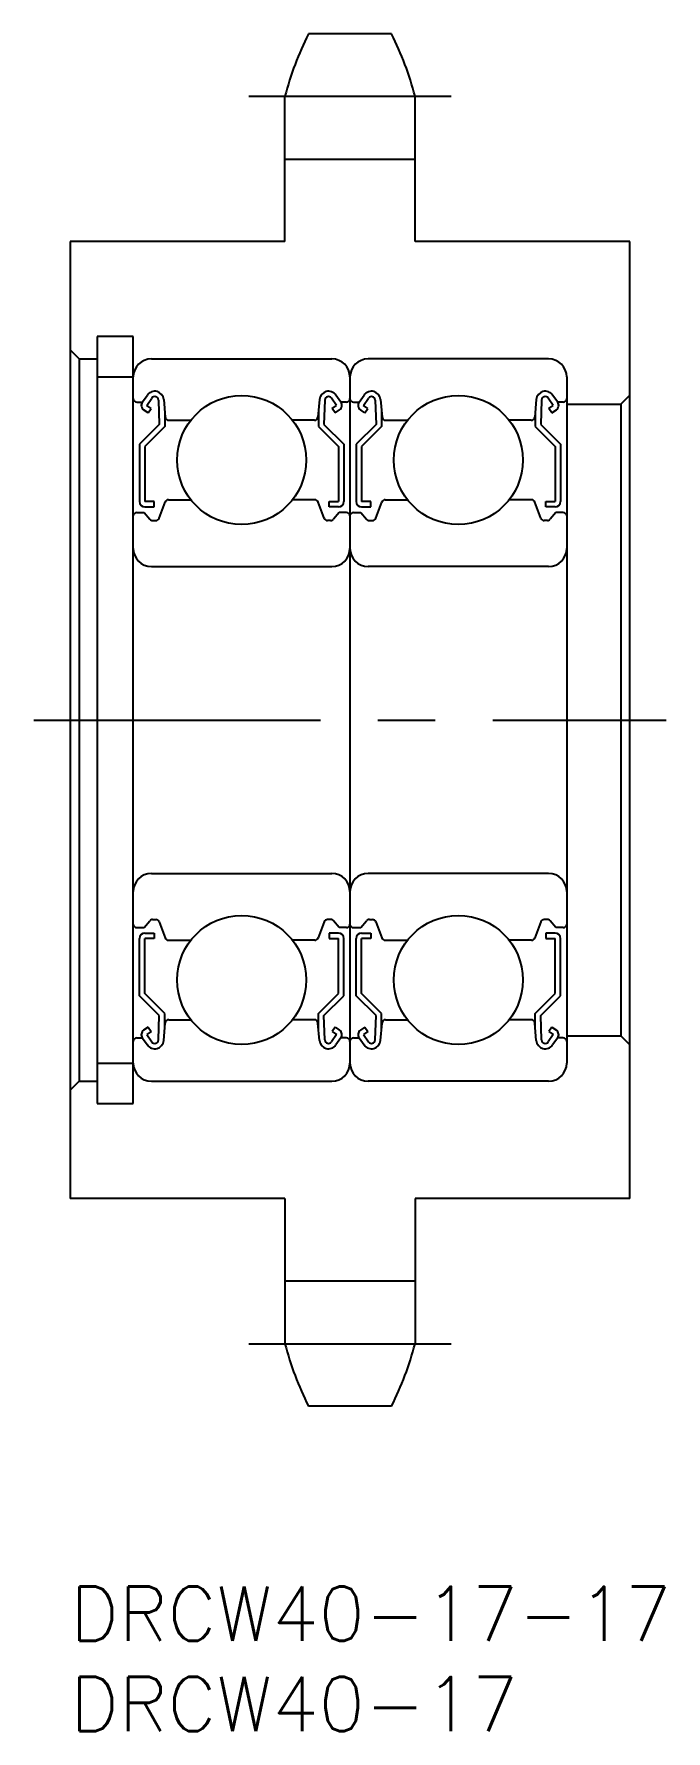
# Model space of a CAD drawing. Extents: x -2 to 33, y -8 to 86.
import ezdxf

# ---------------------------------------------------------------- set-up
doc = ezdxf.new("R2010")
doc.units = 0
doc.header["$LTSCALE"] = 0.5
doc.linetypes.add('CENTER', pattern=[50.8, 31.75, -6.35, 6.35, -6.35])
for name, color, linetype in [('MSM_CENTER', 1, 'CENTER'), ('MSM_CONTINUOUS', 7, 'CONTINUOUS'), ('MSM_PART_NUMBER', 7, 'CONTINUOUS')]:
    doc.layers.add(name, color=color, linetype=linetype)
doc.styles.get("Standard").update_dxf_attribs({"font": 'txt.shx', "height": 3, "bigfont": 'bigfont.shx'})

# ---------------------------------------------------------------- blocks, each defined once
blk = doc.blocks.new('*U2')
at = {"layer": 'MSM_PART_NUMBER'}
blk.add_text('DRCW40-17-17', height=3, dxfattribs=at).set_placement((0, -3))
blk = doc.blocks.new('*U3')
at = {"layer": 'MSM_PART_NUMBER'}
blk.add_text('DRCW40-17', height=3, dxfattribs=at).set_placement((0, -8))

msp = doc.modelspace()

# ---------------------------------------------------------------- linework, layer by layer
at = {"layer": 'MSM_CENTER'}
for p, q in [((9.9, 82.56), (21.1, 82.56)), ((-2, 48), (33, 48)), ((9.9, 13.44), (21.1, 13.44))]:
    msp.add_line(p, q, dxfattribs=at)
at = {"layer": 'MSM_CONTINUOUS'}
for p, q in [((17.798612, 86), (13.201388, 86)), ((11.9, 74.5), (11.9, 82.56)), ((19.1, 74.5), (19.1, 82.56)), ((11.9, 79.06), (19.1, 79.06)), ((0, 74.5), (0, 21.5)), ((11.9, 74.5), (0, 74.5)), ((31, 74.5), (19.1, 74.5)), ((31, 21.5), (31, 74.5)), ((1.5, 69.25), (1.5, 26.75)), ((3.5, 69.25), (1.5, 69.25)), ((3.5, 26.75), (3.5, 69.25)), ((0, 68.5), (0.5, 68)), ((0.5, 68), (0.5, 28)), ((0.5, 68), (1.5, 68)), ((4.5, 68), (14.5, 68)), ((26.5, 68), (16.5, 68)), ((1.5, 67), (3.5, 67)), ((15.5, 67), (15.5, 29)), ((27.5, 67), (27.5, 29)), ((3.9999, 65.59981), (4.278643, 65.996961)), ((4.246028, 65.427975), (4.528243, 65.830057)), ((14.753973, 65.427975), (14.471758, 65.830057)), ((15.0001, 65.59981), (14.721358, 65.996961)), ((15.9999, 65.59981), (16.278642, 65.996961)), ((16.246027, 65.427975), (16.528242, 65.830057)), ((26.753972, 65.427975), (26.471757, 65.830057)), ((27.0001, 65.59981), (26.721357, 65.996961)), ((31, 66), (30.5, 65.5)), ((3.7, 65.59999), (4.000027, 65.59999)), ((4.319032, 65.009965), (4.073551, 65.181602)), ((4.491028, 65.25495), (4.246028, 65.427975)), ((4.319032, 65.009965), (4.491028, 65.25495)), ((4.891806, 65.722595), (4.941991, 64.373941)), ((5.185949, 65.753865), (5.272061, 64.782332)), ((5.242, 65.12099), (5.242, 64.24999)), ((13.814051, 65.753865), (13.727939, 64.782332)), ((13.758, 65.12099), (13.758, 64.24999)), ((14.108195, 65.722595), (14.05801, 64.373941)), ((14.508972, 65.25495), (14.753973, 65.427975)), ((14.680969, 65.009965), (14.508972, 65.25495)), ((14.680969, 65.009965), (14.926449, 65.181602)), ((15.3, 65.59999), (14.999973, 65.59999)), ((15.7, 65.59999), (16.000027, 65.59999)), ((16.319031, 65.009965), (16.073551, 65.181602)), ((16.491028, 65.25495), (16.246027, 65.427975)), ((16.319031, 65.009965), (16.491028, 65.25495)), ((16.891805, 65.722595), (16.94199, 64.373941)), ((17.185949, 65.753865), (17.272061, 64.782332)), ((17.242, 65.12099), (17.242, 64.24999)), ((25.814051, 65.753865), (25.727939, 64.782332)), ((25.758, 65.12099), (25.758, 64.24999)), ((26.108194, 65.722595), (26.058009, 64.373941)), ((26.508972, 65.25495), (26.753972, 65.427975)), ((26.680968, 65.009965), (26.508972, 65.25495)), ((26.680968, 65.009965), (26.926449, 65.181602)), ((27.3, 65.59999), (26.999973, 65.59999)), ((27.5, 65.5), (30.5, 65.5)), ((30.5, 65.5), (30.5, 30.5)), ((4.941991, 64.373941), (3.842, 63.27398)), ((5.242, 64.24999), (4.142, 63.15001)), ((5.47128, 64.59999), (6.686031, 64.59999)), ((13.52872, 64.59999), (12.31397, 64.59999)), ((13.758, 64.24999), (14.858, 63.15001)), ((14.05801, 64.373941), (15.158, 63.27398)), ((16.94199, 64.373941), (15.842, 63.27398)), ((17.242, 64.24999), (16.142, 63.15001)), ((17.47128, 64.59999), (18.68603, 64.59999)), ((25.52872, 64.59999), (24.313969, 64.59999)), ((25.758, 64.24999), (26.858, 63.15001)), ((26.058009, 64.373941), (27.158, 63.27398)), ((3.842, 63.27398), (3.842, 60.09999)), ((4.142, 63.15001), (4.142, 60.09999)), ((14.858, 63.15001), (14.858, 60.09999)), ((15.158, 63.27398), (15.158, 60.09999)), ((15.842, 63.27398), (15.842, 60.09999)), ((16.142, 63.15001), (16.142, 60.09999)), ((26.858, 63.15001), (26.858, 60.09999)), ((27.158, 63.27398), (27.158, 60.09999)), ((5.445087, 60.19998), (6.686023, 60.19998)), ((13.554913, 60.19998), (12.313978, 60.19998)), ((17.445087, 60.19998), (18.686022, 60.19998)), ((25.554913, 60.19998), (24.313977, 60.19998)), ((3.7, 59.49998), (4.099977, 59.49998)), ((4.099977, 59.49998), (4.417605, 59.121435)), ((4.662, 60.09999), (4.142, 60.09999)), ((4.142, 59.79999), (4.662, 59.79999)), ((4.662, 59.79999), (4.662, 60.09999)), ((4.933822, 59.181488), (5.257184, 60.068482)), ((14.066179, 59.181488), (13.742816, 60.068482)), ((14.338, 60.09999), (14.858, 60.09999)), ((14.338, 59.79999), (14.338, 60.09999)), ((14.858, 59.79999), (14.338, 59.79999)), ((14.900024, 59.49998), (14.582395, 59.121435)), ((15.3, 59.49998), (14.900024, 59.49998)), ((15.7, 59.49998), (16.099976, 59.49998)), ((16.099976, 59.49998), (16.417605, 59.121435)), ((16.662, 60.09999), (16.142, 60.09999)), ((16.142, 59.79999), (16.662, 59.79999)), ((16.662, 59.79999), (16.662, 60.09999)), ((16.933821, 59.181488), (17.257184, 60.068482)), ((26.066178, 59.181488), (25.742816, 60.068482)), ((26.338, 59.79999), (26.338, 60.09999)), ((26.338, 60.09999), (26.858, 60.09999)), ((26.858, 59.79999), (26.338, 59.79999)), ((26.900023, 59.49998), (26.582395, 59.121435)), ((27.3, 59.49998), (26.900023, 59.49998)), ((4.570816, 59.04999), (4.745919, 59.04999)), ((14.429185, 59.04999), (14.254081, 59.04999)), ((16.570815, 59.04999), (16.745919, 59.04999)), ((26.429184, 59.04999), (26.254081, 59.04999)), ((4.5, 56.5), (14.5, 56.5)), ((26.5, 56.5), (16.5, 56.5)), ((4.5, 39.5), (14.5, 39.5)), ((26.5, 39.5), (16.5, 39.5)), ((4.099977, 36.50002), (4.417605, 36.878566)), ((4.570816, 36.95001), (4.745919, 36.95001)), ((4.933822, 36.818512), (5.257184, 35.931518)), ((14.066179, 36.818512), (13.742816, 35.931518)), ((14.429185, 36.95001), (14.254081, 36.95001)), ((14.900024, 36.50002), (14.582395, 36.878566)), ((16.099976, 36.50002), (16.417605, 36.878566)), ((16.570815, 36.95001), (16.745919, 36.95001)), ((16.933821, 36.818512), (17.257184, 35.931518)), ((26.066178, 36.818512), (25.742816, 35.931518)), ((26.429184, 36.95001), (26.254081, 36.95001)), ((26.900023, 36.50002), (26.582395, 36.878566)), ((3.7, 36.50002), (4.099977, 36.50002)), ((3.842, 32.72602), (3.842, 35.90001)), ((4.142, 36.20001), (4.662, 36.20001)), ((4.142, 32.84999), (4.142, 35.90001)), ((4.662, 35.90001), (4.142, 35.90001)), ((4.662, 36.20001), (4.662, 35.90001)), ((5.445087, 35.80002), (6.686023, 35.80002)), ((13.554913, 35.80002), (12.313978, 35.80002)), ((14.338, 36.20001), (14.338, 35.90001)), ((14.858, 36.20001), (14.338, 36.20001)), ((14.338, 35.90001), (14.858, 35.90001)), ((14.858, 32.84999), (14.858, 35.90001)), ((15.3, 36.50002), (14.900024, 36.50002)), ((15.158, 32.72602), (15.158, 35.90001)), ((15.7, 36.50002), (16.099976, 36.50002)), ((15.842, 32.72602), (15.842, 35.90001)), ((16.142, 36.20001), (16.662, 36.20001)), ((16.662, 35.90001), (16.142, 35.90001)), ((16.142, 32.84999), (16.142, 35.90001)), ((16.662, 36.20001), (16.662, 35.90001)), ((17.445087, 35.80002), (18.686022, 35.80002)), ((25.554913, 35.80002), (24.313977, 35.80002)), ((26.858, 36.20001), (26.338, 36.20001)), ((26.338, 36.20001), (26.338, 35.90001)), ((26.338, 35.90001), (26.858, 35.90001)), ((26.858, 32.84999), (26.858, 35.90001)), ((27.3, 36.50002), (26.900023, 36.50002)), ((27.158, 32.72602), (27.158, 35.90001)), ((4.941991, 31.62606), (3.842, 32.72602)), ((5.242, 31.75001), (4.142, 32.84999)), ((13.758, 31.75001), (14.858, 32.84999)), ((14.05801, 31.62606), (15.158, 32.72602)), ((16.94199, 31.62606), (15.842, 32.72602)), ((17.242, 31.75001), (16.142, 32.84999)), ((25.758, 31.75001), (26.858, 32.84999)), ((26.058009, 31.62606), (27.158, 32.72602)), ((4.891806, 30.277406), (4.941991, 31.62606)), ((5.185949, 30.246135), (5.272061, 31.217668)), ((5.242, 30.87901), (5.242, 31.75001)), ((5.47128, 31.40001), (6.686031, 31.40001)), ((13.52872, 31.40001), (12.31397, 31.40001)), ((13.814051, 30.246135), (13.727939, 31.217668)), ((13.758, 30.87901), (13.758, 31.75001)), ((14.108195, 30.277406), (14.05801, 31.62606)), ((16.891805, 30.277406), (16.94199, 31.62606)), ((17.185949, 30.246135), (17.272061, 31.217668)), ((17.242, 30.87901), (17.242, 31.75001)), ((17.47128, 31.40001), (18.68603, 31.40001)), ((25.52872, 31.40001), (24.313969, 31.40001)), ((25.814051, 30.246135), (25.727939, 31.217668)), ((25.758, 30.87901), (25.758, 31.75001)), ((26.108194, 30.277406), (26.058009, 31.62606)), ((3.7, 30.40001), (4.000027, 30.40001)), ((3.9999, 30.400191), (4.278643, 30.00304)), ((4.319032, 30.990035), (4.073551, 30.818399)), ((4.491028, 30.74505), (4.246028, 30.572026)), ((4.246028, 30.572026), (4.528243, 30.169944)), ((4.319032, 30.990035), (4.491028, 30.74505)), ((14.753973, 30.572026), (14.471758, 30.169944)), ((14.680969, 30.990035), (14.508972, 30.74505)), ((14.508972, 30.74505), (14.753973, 30.572026)), ((14.680969, 30.990035), (14.926449, 30.818399)), ((15.0001, 30.400191), (14.721358, 30.00304)), ((15.3, 30.40001), (14.999973, 30.40001)), ((15.7, 30.40001), (16.000027, 30.40001)), ((15.9999, 30.400191), (16.278642, 30.00304)), ((16.319031, 30.990035), (16.073551, 30.818399)), ((16.491028, 30.74505), (16.246027, 30.572026)), ((16.246027, 30.572026), (16.528242, 30.169944)), ((16.319031, 30.990035), (16.491028, 30.74505)), ((26.753972, 30.572026), (26.471757, 30.169944)), ((26.680968, 30.990035), (26.508972, 30.74505)), ((26.508972, 30.74505), (26.753972, 30.572026)), ((26.680968, 30.990035), (26.926449, 30.818399)), ((27.0001, 30.400191), (26.721357, 30.00304)), ((27.3, 30.40001), (26.999973, 30.40001)), ((27.5, 30.5), (30.5, 30.5)), ((30.5, 30.5), (31, 30)), ((1.5, 29), (3.5, 29)), ((0, 27.5), (0.5, 28)), ((0.5, 28), (1.5, 28)), ((4.5, 28), (14.5, 28)), ((7, 28), (7, 28.0001)), ((26.5, 28), (16.5, 28)), ((24, 28), (24, 28.0001)), ((1.5, 26.75), (3.5, 26.75)), ((11.9, 21.5), (0, 21.5)), ((11.9, 21.5), (11.9, 13.44)), ((19.1, 21.5), (19.1, 13.44)), ((31, 21.5), (19.1, 21.5)), ((11.9, 16.94), (19.1, 16.94)), ((17.798612, 10), (13.201388, 10))]:
    msp.add_line(p, q, dxfattribs=at)
for centre in [(9.5, 62.39998), (21.5, 62.39998), (9.5, 33.60002), (21.5, 33.60002)]:
    msp.add_circle(centre, 3.5719, dxfattribs=at)
for centre, radius, start, end in [((28.652034, 78.188695), 17.312971, 153.18043853, 165.37525342), ((2.347966, 78.188695), 17.312971, 14.62474658, 26.81956147), ((4.5, 67), 1, 90, 180), ((14.5, 67), 1, 0, 90), ((16.5, 67), 1, 90, 180), ((26.5, 67), 1, 0, 90), ((4.687902, 65.709721), 0.5, 5.065195, 144.936745), ((4.691944, 65.715158), 0.2, 2.131062, 144.935553), ((14.312099, 65.709721), 0.5, 35.063255, 174.934805), ((14.308056, 65.715158), 0.2, 35.064447, 177.868938), ((16.687901, 65.709721), 0.5, 5.065195, 144.936745), ((16.691944, 65.715158), 0.2, 2.131062, 144.935553), ((26.312098, 65.709721), 0.5, 35.063255, 174.934805), ((26.308056, 65.715158), 0.2, 35.064447, 177.868938), ((3.7, 65.79999), 0.2, 180, 270), ((4.245456, 65.427465), 0.3, 144.936745, 235.039255), ((14.754545, 65.427465), 0.3, 304.960745, 35.063255), ((15.3, 65.79999), 0.2, 270, 0), ((15.7, 65.79999), 0.2, 180, 270), ((16.245455, 65.427465), 0.3, 144.936745, 235.039255), ((26.754544, 65.427465), 0.3, 304.960745, 35.063255), ((27.3, 65.79999), 0.2, 270, 0), ((5.47128, 64.79999), 0.2, 185.065195, 270), ((13.52872, 64.79999), 0.2, 270, 354.934805), ((17.47128, 64.79999), 0.2, 185.065195, 270), ((25.52872, 64.79999), 0.2, 270, 354.934805), ((5.445087, 59.99998), 0.2, 90, 159.970177), ((13.554913, 59.99998), 0.2, 20.029823, 90), ((17.445087, 59.99998), 0.2, 90, 159.970177), ((25.554913, 59.99998), 0.2, 20.029823, 90), ((3.7, 59.29998), 0.2, 90, 180), ((4.142, 60.09999), 0.3, 180, 270), ((14.858, 60.09999), 0.3, 270, 0), ((15.3, 59.29998), 0.2, 0, 90), ((15.7, 59.29998), 0.2, 90, 180), ((16.142, 60.09999), 0.3, 180, 270), ((26.858, 60.09999), 0.3, 270, 0), ((27.3, 59.29998), 0.2, 0, 90), ((4.570816, 59.24999), 0.2, 219.999223, 270), ((4.745919, 59.24999), 0.2, 270, 339.970177), ((14.254081, 59.24999), 0.2, 200.029823, 270), ((14.429185, 59.24999), 0.2, 270, 320.000777), ((16.570815, 59.24999), 0.2, 219.999223, 270), ((16.745919, 59.24999), 0.2, 270, 339.970177), ((26.254081, 59.24999), 0.2, 200.029823, 270), ((26.429184, 59.24999), 0.2, 270, 320.000777), ((4.5, 57.5), 1, 180, 270), ((14.5, 57.5), 1, 270, 0), ((16.5, 57.5), 1, 180, 270), ((26.5, 57.5), 1, 270, 0), ((4.5, 38.5), 1, 90, 180), ((14.5, 38.5), 1, 0, 90), ((16.5, 38.5), 1, 90, 180), ((26.5, 38.5), 1, 0, 90), ((3.7, 36.70002), 0.2, 180, 270), ((4.570816, 36.75001), 0.2, 90, 140.000777), ((4.745919, 36.75001), 0.2, 20.029823, 90), ((14.254081, 36.75001), 0.2, 90, 159.970177), ((14.429185, 36.75001), 0.2, 39.999223, 90), ((15.3, 36.70002), 0.2, 270, 0), ((15.7, 36.70002), 0.2, 180, 270), ((16.570815, 36.75001), 0.2, 90, 140.000777), ((16.745919, 36.75001), 0.2, 20.029823, 90), ((26.254081, 36.75001), 0.2, 90, 159.970177), ((26.429184, 36.75001), 0.2, 39.999223, 90), ((27.3, 36.70002), 0.2, 270, 0), ((4.142, 35.90001), 0.3, 90, 180), ((5.445087, 36.00002), 0.2, 200.029823, 270), ((13.554913, 36.00002), 0.2, 270, 339.970177), ((14.858, 35.90001), 0.3, 0, 90), ((16.142, 35.90001), 0.3, 90, 180), ((17.445087, 36.00002), 0.2, 200.029823, 270), ((25.554913, 36.00002), 0.2, 270, 339.970177), ((26.858, 35.90001), 0.3, 0, 90), ((5.47128, 31.20001), 0.2, 90, 174.934805), ((13.52872, 31.20001), 0.2, 5.065195, 90), ((17.47128, 31.20001), 0.2, 90, 174.934805), ((25.52872, 31.20001), 0.2, 5.065195, 90), ((3.7, 30.20001), 0.2, 90, 180), ((4.245456, 30.572535), 0.3, 124.960745, 215.063255), ((4.687902, 30.29028), 0.5, 215.063255, 354.934805), ((4.691944, 30.284843), 0.2, 215.064447, 357.868938), ((14.312099, 30.29028), 0.5, 185.065195, 324.936745), ((14.308056, 30.284843), 0.2, 182.131062, 324.935553), ((14.754545, 30.572535), 0.3, 324.936745, 55.039255), ((15.3, 30.20001), 0.2, 0, 90), ((15.7, 30.20001), 0.2, 90, 180), ((16.245455, 30.572535), 0.3, 124.960745, 215.063255), ((16.687901, 30.29028), 0.5, 215.063255, 354.934805), ((16.691944, 30.284843), 0.2, 215.064447, 357.868938), ((26.312098, 30.29028), 0.5, 185.065195, 324.936745), ((26.308056, 30.284843), 0.2, 182.131062, 324.935553), ((26.754544, 30.572535), 0.3, 324.936745, 55.039255), ((27.3, 30.20001), 0.2, 0, 90), ((4.5, 29), 1, 180, 270), ((14.5, 29), 1, 270, 0), ((16.5, 29), 1, 180, 270), ((26.5, 29), 1, 270, 0), ((28.652034, 17.811305), 17.312971, 194.62474658, 206.81956147), ((2.347966, 17.811305), 17.312971, 333.18043853, 345.37525342)]:
    msp.add_arc(centre, radius, start, end, dxfattribs=at)

# ---------------------------------------------------------------- block references
for name in ['*U2', '*U3']:
    msp.add_blockref(name, (0, 0), dxfattribs=at)

doc.saveas('drawing.dxf')
